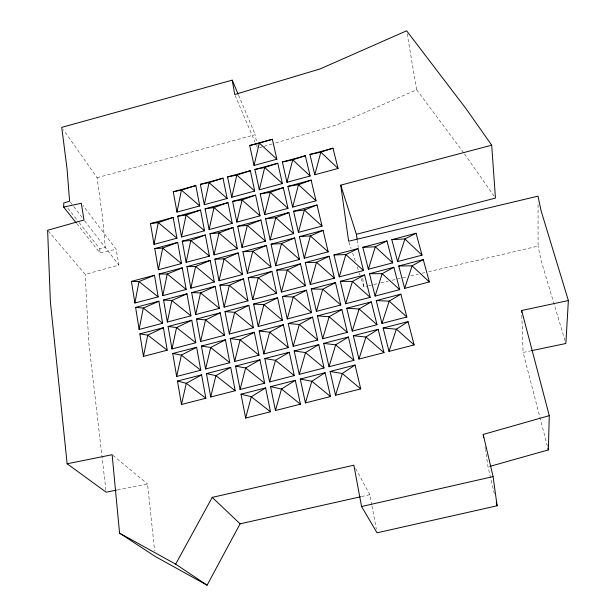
<?xml version="1.0" encoding="UTF-8"?>
<svg xmlns="http://www.w3.org/2000/svg" width="616" height="616" viewBox="0 0 616 616"><rect width="100%" height="100%" fill="white"/><g stroke="black" fill="none" stroke-linecap="round" stroke-linejoin="round"><path stroke-width="0.46" stroke-dasharray="3.08 2.31" d="M407.114 33.603L416.662 89.736L336.644 124.902L274.182 143.351M259.49 147.694L263.163 146.608M264.079 146.339L273.265 143.628M79.125 222.561L99.846 248.918L105.282 247.316L102.556 217.286L97.074 177.708L63.409 129.714M48.24 230.977L85.208 274.405L118.888 265.065L116.178 249.303L83.006 205.505M97.074 177.708L255.209 134.673L257.165 145.53M361.192 278.617L363.948 286.825L367.698 285.947M368.63 285.724L377.061 283.76M380.804 282.883L388.296 281.127M392.038 280.257L407.014 276.753M410.764 275.876L418.256 274.128M421.998 273.25L424.809 272.595M428.551 271.718L538.091 246.107L538.045 201.909M361.415 496.596L369.816 494.71L371.756 504.935M76.738 223.562L99.861 252.776L116.178 249.303M547.385 446.177L523.1 352.452L530.538 350.897M117.433 489.959L147.563 483.983L154.639 550.758M112.874 455.316L147.563 483.983M67.876 208.246L78.532 221.806M70.186 201.979L73.112 205.759M73.697 206.514L82.467 217.848M84.584 220.767L118.888 265.065M416.662 89.736L463.956 153.176M464.518 153.938L494.378 196.527M355.694 468.568L369.816 494.71M235.112 95.388L255.024 142.073M256.525 145.599L257.272 147.355M238.531 95.103L255.209 134.673M348.949 242.134L351.089 248.518M352.622 253.076L355.378 261.284M357.211 266.759L359.051 272.233M359.359 273.142L359.967 274.967M565.034 340.733L540.871 259.721L538.091 246.107M494.309 493.755L488.041 466.913L485.554 450.219M371.933 505.859L376.338 529.09M485.008 446.508L485.416 449.287M357.195 239.94L358.281 247.44M362.739 278.386L363.948 286.825M105.914 490.29L88.666 341.48L85.208 274.405M521.829 315.269L523.1 352.452M99.846 248.918L99.861 252.776"/><path stroke-width="0.92" d="M76.145 222.815L63.694 207.084L63.733 202.972L69.6 201.224L67.09 169.315L61.746 127.358L232.224 80.157L238.161 94.225M489.874 466.397L548.348 449.896L549.272 415.654L521.66 310.502L568.375 300.539L541.064 210.703L538.038 196.142L348.641 241.226L340.74 185.147L491.691 145.191L495.449 198.083L356.387 234.311L357.064 239M568.375 300.539L565.858 343.497L531.469 350.697M134.896 303.018L138.97 281.581L154.493 275.26L158.158 296.874L134.896 303.018L131.424 281.404L154.493 275.26M154.031 244.367L158.25 222.645L173.173 217.44L176.931 238.207L154.031 244.367L150.473 223.577L173.173 217.44M139.124 329.445L143.297 308.085L158.897 301.224L162.632 323.269L139.124 329.445L135.597 307.392L158.897 301.224M158.381 269.746L162.693 248.102L154.755 248.556L158.381 269.746L181.504 263.571L177.685 242.404L154.755 248.556M143.459 356.387L147.709 335.127L139.847 333.887L143.459 356.387L167.198 350.196L163.386 327.72L139.847 333.887M176.984 212.096L181.412 190.144L195.834 185.57L199.746 205.929L176.984 212.096L173.265 191.722L195.834 185.57M162.816 295.634L167.221 274.058L182.282 267.852L186.186 289.443L162.816 295.634L159.121 274.028L182.282 267.852M181.52 236.968L186.055 215.123L200.539 210.041L204.512 230.792L181.52 236.968L177.731 216.208L200.539 210.041M167.352 322.029L171.841 300.546L163.571 300L167.352 322.029L190.945 315.839L186.971 293.809L163.571 300M186.148 262.347L190.783 240.563L205.32 234.981L209.378 256.14L186.148 262.347L182.282 241.164L205.32 234.981M171.964 348.956L176.561 327.566L191.761 320.281L195.811 342.75L171.964 348.956L168.106 326.48L191.761 320.281M204.312 204.689L209.063 182.652L223.03 178.155L227.165 198.498L204.312 204.689L200.362 184.338L223.03 178.155M190.86 288.211L195.595 266.505L210.195 260.422L214.337 281.997L190.86 288.211L186.933 266.613L210.195 260.422M176.669 376.438L181.374 355.147L172.734 353.499L176.669 376.438L200.778 370.216L196.635 347.285L172.734 353.499M209.124 229.552L213.975 207.569L228.005 202.602L232.224 223.339L209.124 229.552L205.097 208.801L228.005 202.602M195.68 314.591L200.516 292.97L215.169 286.355L219.388 308.362L195.68 314.591L191.661 292.569L215.169 286.355M214.029 254.893L218.988 232.987L233.064 227.527L237.36 248.679L214.029 254.893L209.94 233.741L233.064 227.527M181.474 404.473L186.278 383.298L201.609 374.851L205.836 398.244L181.474 404.473L177.47 381.065L201.609 374.851M231.755 197.259L236.821 175.09L250.35 170.717L254.708 191.037L231.755 197.259L227.581 176.915L250.35 170.717M200.593 341.503L205.536 319.981L220.243 312.812L224.547 335.258L200.593 341.503L196.489 319.042L220.243 312.812M219.042 280.757L224.101 258.913L238.223 252.945L242.604 274.513L219.042 280.757L214.861 259.174L238.223 252.945M236.844 222.099L242.065 199.977L260.037 215.862L236.844 222.099L232.594 201.363L255.594 195.141L260.037 215.862M205.598 368.961L210.695 347.486L225.418 339.801L229.814 362.716L205.598 368.961L201.424 346.046L225.418 339.801M254.046 165.442L259.313 143.051L272.372 139.293L276.869 159.213L254.046 165.442L249.726 145.507L272.372 139.293M224.147 307.122L229.321 285.362L219.881 285.108L224.147 307.122L247.955 300.862L243.497 278.863L219.881 285.108M242.034 247.424L247.316 225.387L260.93 220.051L265.465 241.172L242.034 247.424L237.699 226.288L260.93 220.051M259.313 189.79L264.703 167.49L277.785 163.232L282.374 183.545L259.313 189.79L254.916 169.469L277.785 163.232M210.718 396.997L215.885 375.675L230.7 367.344L235.189 390.729L210.718 396.997L206.452 373.596L230.7 367.344M229.352 334.018L234.642 312.351L248.856 305.313L253.422 327.75L229.352 334.018L225.002 311.557L248.856 305.313M247.332 273.258L252.768 251.236L266.382 245.445L271.002 266.998L247.332 273.258L242.912 251.698L266.382 245.445M264.68 214.614L270.185 192.369L283.298 187.641L287.98 208.354L264.68 214.614L260.206 193.894L283.298 187.641M234.665 361.461L240.071 339.901L254.339 332.286L258.99 355.178L234.665 361.461L230.23 338.554L254.339 332.286M252.729 299.607L258.25 277.724L271.941 271.348L276.653 293.332L252.729 299.607L248.217 277.616L271.941 271.348M270.162 239.924L275.775 217.748L288.919 212.535L293.693 233.649L270.162 239.924L265.588 218.795L288.919 212.535M286.987 182.29L292.7 159.86L305.328 155.733L310.148 176.014L286.987 182.29L282.367 161.993L305.328 155.733M240.094 389.474L245.622 368.022L259.937 359.813L264.672 383.183L240.094 389.474L235.566 366.096L259.937 359.813M258.235 326.495L263.879 304.697L277.6 297.767L282.413 320.197L258.235 326.495L253.646 304.05L277.6 297.767M275.745 265.742L281.481 243.636L271.086 244.19L275.745 265.742L299.522 259.444L294.656 237.915L271.086 244.19M292.646 207.091L298.475 184.723L311.119 180.118L316.039 200.808L292.646 207.091L287.926 186.394L311.119 180.118M245.63 418.064L251.32 396.673L241.002 394.202L245.63 418.064L270.486 411.773L265.635 387.903L241.002 394.202M263.864 353.93L269.623 332.224L283.383 324.732L288.296 347.616L263.864 353.93L259.174 331.023L283.383 324.732M281.443 292.069L287.31 270.047L300.508 263.794L305.474 285.762L281.443 292.069L276.692 270.093L300.508 263.794M298.413 232.386L304.358 210.071L293.593 211.273L298.413 232.386L322.037 226.08L317.032 204.982L293.593 211.273M314.784 174.759L320.851 152.144L332.986 148.194L338.045 168.461L314.784 174.759L309.933 154.47L332.986 148.194M269.6 381.928L275.491 360.329L264.811 358.55L269.6 381.928L294.294 375.598L289.289 352.244L264.811 358.55M287.264 318.934L293.247 297.004L306.475 290.198L311.534 312.62L287.264 318.934L282.405 296.512L306.475 290.198M304.289 258.189L310.364 235.943L323.061 230.338L328.174 251.859L304.289 258.189L299.376 236.652L323.061 230.338M310.279 284.5L316.493 262.339L329.198 256.21L334.419 278.163L310.279 284.5L305.282 262.531L329.198 256.21M293.193 346.346L299.314 324.517L288.242 323.469L293.193 346.346L317.725 340.017L312.566 317.14L288.242 323.469M275.46 410.502L281.481 389.027L295.31 380.326L300.431 404.173L275.46 410.502L270.563 386.648L295.31 380.326M316.408 311.35L322.745 289.274L335.466 282.598L340.794 304.997L316.408 311.35L311.296 288.942L335.466 282.598M299.245 374.343L305.544 352.545L318.78 344.637L324.055 367.991L299.245 374.343L294.186 350.974L318.78 344.637M339.262 276.9L345.815 254.593L358.027 248.587L363.494 270.524L339.262 276.9L334.003 254.939L358.027 248.587M322.653 338.746L329.137 316.77L317.433 315.877L322.653 338.746L347.301 332.378L341.872 309.525L317.433 315.877M305.428 402.91L311.827 381.289L325.117 372.711L330.507 396.55L305.428 402.91L300.269 379.056L325.117 372.711M345.684 303.726L352.437 281.497L370.178 297.343L345.684 303.726L340.317 281.32L364.603 274.967L370.178 297.343M329.021 366.713L335.658 344.845L323.708 343.374L329.021 366.713L353.946 360.345L348.402 336.998L323.708 343.374M368.36 269.246L375.306 246.754L386.979 240.933L392.7 262.863L368.36 269.246L362.839 247.316L386.979 240.933M352.244 331.108L359.097 308.986L371.309 301.871L377.015 324.717L352.244 331.108L346.77 308.246L371.309 301.871M335.535 395.28L342.311 373.512L330.107 371.433L335.535 395.28L360.73 388.889L355.062 365.049L330.107 371.433M375.098 296.057L369.469 273.681L393.863 267.282L399.707 289.659L375.098 296.057L382.159 273.712M358.935 359.059L365.942 337.044L353.353 335.728L358.935 359.059L383.976 352.652L378.155 329.329L353.353 335.728M397.582 261.577L404.905 238.985L422.037 255.155L397.582 261.577L391.807 239.662L416.054 233.248L422.037 255.155M381.966 323.439L389.189 301.17L376.237 300.585L381.966 323.439L406.853 317.009L400.885 294.171L376.237 300.585M404.635 288.373L412.112 265.866L429.36 281.935L404.635 288.373L398.745 266.004L423.254 259.582L429.36 281.935M388.996 351.374L396.373 329.214L408.054 321.629L414.145 344.937L388.996 351.374L383.137 328.043L408.054 321.629M63.694 207.084L81.297 203.242L84.007 220.012L47.625 230.253L50.381 301.863L67.129 463.779L112.135 454.708L119.566 533.148L155.247 556.479L207.099 585.2L240.094 523.823L360.483 496.804M207.099 585.2L175.668 564.148L212.22 497.374L353.869 465.195L361.561 506.521L377.046 532.809L497.112 505.79L493.085 476.599L483.206 434.442L549.272 415.654M342.304 373.465L355.062 365.049M383.976 352.652L365.935 336.998L378.155 329.329M335.643 344.798L348.402 336.998M265.635 387.903L251.282 396.735L270.486 411.773M389.227 301.108L400.885 294.171M275.483 360.283L289.289 352.244M341.872 309.525L329.121 316.724M423.254 259.582L412.104 265.819L398.745 266.004M299.314 324.517L312.566 317.14M382.197 273.65L393.863 267.282M364.603 274.967L352.421 281.45L340.317 281.32M181.366 355.101L196.635 347.285M416.054 233.248L404.889 238.939L391.807 239.662M167.198 350.196L147.763 335.112L163.386 327.72M243.497 278.863L229.306 285.316M171.841 300.546L186.971 293.809M281.474 243.59L294.656 237.915M317.032 204.982L304.35 210.033M162.686 248.055L177.685 242.404M255.594 195.141L242.057 199.93L232.594 201.363M259.321 143.089L276.869 159.213M281.527 243.62L299.522 259.444M162.693 248.102L181.504 263.571M209.055 182.613L200.362 184.338M209.063 182.652L227.165 198.498M237.699 226.288L247.355 225.333M304.358 210.071L322.037 226.08M335.658 344.845L353.946 360.345M131.424 281.404L139.008 281.527L158.158 296.874M229.321 285.362L247.955 300.862M369.469 273.681L382.213 273.697L399.707 289.659M275.491 360.329L294.294 375.598M299.361 324.501L317.725 340.017M329.137 316.77L347.301 332.378M181.374 355.147L200.778 370.216M249.726 145.507L259.313 143.051M342.311 373.512L360.73 388.889M361.561 506.521L493.085 476.599M309.933 154.47L320.82 152.198M282.367 161.993L292.746 159.844L310.148 176.014M254.916 169.469L264.749 167.475L282.374 183.545M227.581 176.915L236.867 175.075L254.708 191.037M116.493 490.143L106.137 492.192L67.129 463.779M173.265 191.722L181.458 190.128L199.746 205.929M287.926 186.394L298.521 184.708L316.039 200.808M260.206 193.894L270.231 192.361L287.98 208.354M205.097 208.801L213.975 207.569M177.731 216.208L186.094 215.069M150.473 223.577L158.289 222.592L176.931 238.207M265.588 218.795L275.822 217.733L293.693 233.649M209.94 233.741L218.98 232.948M182.282 241.164L190.829 240.548L209.378 256.14M299.376 236.652L310.356 235.897L328.174 251.859M242.912 251.698L252.768 251.236L271.002 266.998M362.839 247.316L375.321 246.8L392.7 262.863M334.003 254.939L345.861 254.577L363.494 270.524M214.861 259.174L224.139 258.859M305.282 262.531L316.493 262.339M186.933 266.613L195.595 266.505M276.692 270.093L287.356 270.031L305.474 285.762M159.121 274.028L167.267 274.005L186.186 289.443M248.217 277.616L258.296 277.708L276.653 293.332M311.296 288.942L322.799 289.258L340.794 304.997M191.661 292.569L200.516 292.97M282.405 296.512L293.301 296.989L311.534 312.62M346.77 308.246L359.143 308.978L377.015 324.717M253.646 304.05L263.871 304.65L282.413 320.197M225.002 311.557L234.688 312.343L253.422 327.75M383.137 328.043L396.427 329.198L414.145 344.937M135.597 307.392L143.289 308.038L162.632 323.269M196.489 319.042L205.575 319.92L224.547 335.258M259.174 331.023L269.677 332.216L288.296 347.616M168.106 326.48L176.607 327.558L195.811 342.75M230.23 338.554L240.125 339.886L258.99 355.178M294.186 350.974L305.498 352.56L324.055 367.991M201.424 346.046L210.649 347.493L229.814 362.716M235.566 366.096L245.615 367.975L264.672 383.183M300.269 379.056L311.881 381.273L330.507 396.55M270.563 386.648L281.481 389.027M206.452 373.596L215.87 375.629L235.189 390.729M177.47 381.065L186.278 383.298M119.566 533.148L175.668 564.148M186.332 383.283L205.836 398.244M171.895 300.531L190.945 315.839M300.431 404.173L281.52 388.965M219.388 308.362L200.554 292.916M214.337 281.997L195.642 266.451M224.147 258.905L242.604 274.513M186.101 215.115L204.512 230.792M219.034 232.979L237.36 248.679M214.022 207.561L232.224 223.339M265.465 241.172L247.309 225.34M316.547 262.324L334.419 278.163M406.853 317.009L389.181 301.124M320.867 152.183L338.045 168.461M212.22 497.374L240.094 523.823M491.691 145.191L466.227 108.955L406.637 30.8L320.074 68.938L234.735 94.51L232.224 80.157M340.74 185.147L356.387 234.311M547.87 448.04L548.348 449.896M496.25 502.086L497.112 505.79M483.206 434.442L483.622 437.229M521.66 310.502L521.729 312.404"/></g></svg>
